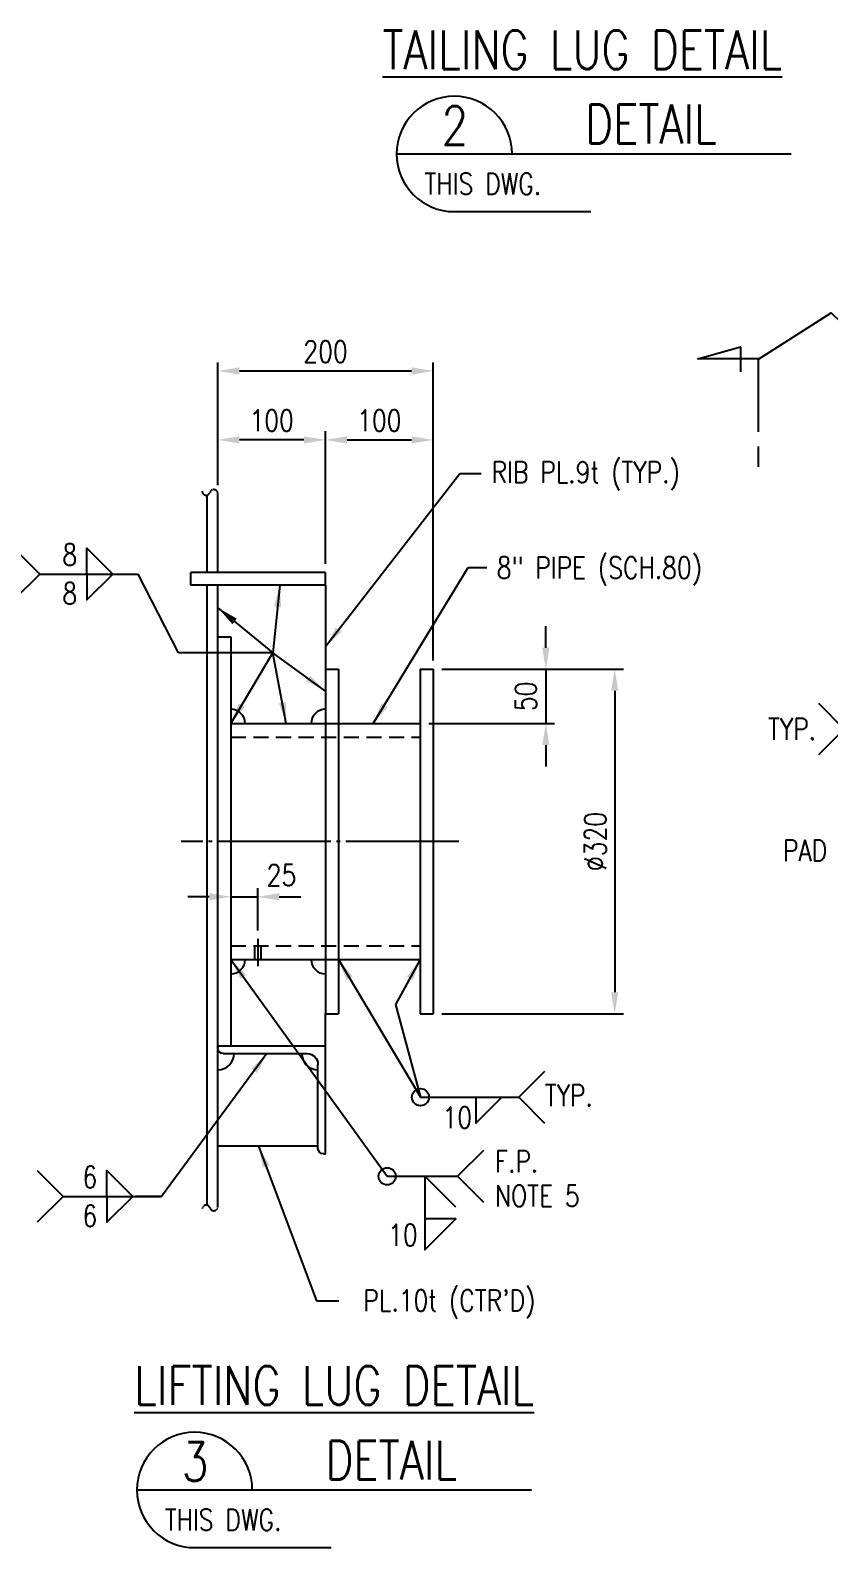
# Model space of a CAD drawing. Header units: millimetres. Extents: x 0 to 134087, y -49114 to 20834.
# Drawn here: x 20315 to 24023, y -22410 to -15365 of the extents above; entities that cross this region are included whole.
import ezdxf
from ezdxf.enums import TextEntityAlignment as Align

# ---------------------------------------------------------------- set-up
doc = ezdxf.new("R2010")
doc.units = ezdxf.units.MM
doc.header["$LTSCALE"] = 35
for name, pattern in [('JNK-CENTER', [34, 30, -1.5, 1, -1.5]), ('JNK-HIDDEN', [3, 2, -1]), ('JNK-PHANTOM', [15, 10, -1, 1, -1, 1, -1])]:
    doc.linetypes.add(name, pattern=pattern)
for name, color, linetype in [('CEN-R', 1, 'JNK-CENTER'), ('CON-C', 4, 'Continuous'), ('CON-G', 3, 'Continuous'), ('CON-W', 7, 'Continuous'), ('CON-Y', 2, 'Continuous'), ('Dim-W', 7, 'Continuous'), ('HID-Y', 2, 'JNK-HIDDEN'), ('STL-OBJT', 7, 'Continuous'), ('TXT-G', 3, 'Continuous'), ('TXT-Y', 2, 'Continuous'), ('TXTT-C', 4, 'Continuous')]:
    doc.layers.add(name, color=color, linetype=linetype)
doc.styles.add('SIMPLEX', font='simplex.shx', dxfattribs={"width": 0.8})
doc.styles.add('TXTD-Y', font='SIMPLEX.shx', dxfattribs={"width": 0.8})
doc.dimstyles.new('DIM25', dxfattribs={"dimscale": 25, "dimtxt": 2.5, "dimasz": 2.5, "dimexe": 1, "dimexo": 1, "dimgap": 1, "dimtad": 1, "dimdec": 1, "dimdsep": 46, "dimtxsty": 'SIMPLEX', "dimcen": 0, "dimclrt": 2, "dimazin": 2, "dimtfac": 1, "dimtdec": 1, "dimtix": 1, "dimtmove": 2, "dimatfit": 0, "dimfxl": 0.18, "dimtolj": 1, "dimtzin": 0, "dimarcsym": 0})
doc.dimstyles.new('DIM40x5', dxfattribs={"dimscale": 40, "dimtxt": 2.5, "dimasz": 2.5, "dimexe": 1, "dimexo": 1, "dimgap": 1, "dimtad": 1, "dimdec": 0, "dimlfac": 0.25, "dimdsep": 46, "dimtxsty": 'SIMPLEX', "dimcen": 2.5, "dimclrd": 7, "dimclre": 7, "dimclrt": 2, "dimadec": 1, "dimazin": 2, "dimtfac": 1, "dimtdec": 0, "dimtmove": 2, "dimatfit": 2, "dimfxl": 1, "dimtfill": 1, "dimtolj": 1, "dimtzin": 0, "dimarcsym": 1})

# ---------------------------------------------------------------- blocks, each defined once
blk = doc.blocks.new('SECTITLE')
at = {"layer": 'CON-G'}
for p, q in [((-1.7, 0), (44.1, 0)), ((5, -6.7), (20.86, -6.7))]:
    blk.add_line(p, q, dxfattribs=at)
blk.add_arc((5, 0), 6.7, 0, 270, dxfattribs=at)
at = {"layer": 'CON-C', "style": 'SIMPLEX', "width": 0.8}
for tag, p in [('A', (5.06, 1.04)), ('ELEVATION', (27.83, 1.22))]:
    blk.add_attdef(tag, text='', height=4.5, dxfattribs=at).set_placement(p, align=Align.CENTER)
at = {"layer": 'CON-Y', "style": 'SIMPLEX', "width": 0.8}
blk.add_attdef('SCALE', text='', height=2.5, dxfattribs=at).set_placement((44.9, -3.72), align=Align.RIGHT)
blk.add_attdef('H0000-0000', (1.54, -4.72), '', height=2.5, dxfattribs=at)
blk = doc.blocks.new('A$C427202F2')
at = {"layer": 'CON-G'}
for p, q in [((98, 100), (100, 100)), ((100, 100), (100, 0)), ((93, 95), (93, 17)), ((0, 0), (0, 2)), ((100, 0), (0, 0)), ((5, 7), (83, 7))]:
    blk.add_line(p, q, dxfattribs=at)
for centre, radius, start, end in [((98, 95), 5, 90, 180), ((83, 17), 10, 270, 0), ((5, 2), 5, 90, 180)]:
    blk.add_arc(centre, radius, start, end, dxfattribs=at)
blk = doc.blocks.new('weld-sy8')
blk.add_lwpolyline([(3.2, -3.2), (0, 0), (0, -7.6), (3.2, -4.4), (0, -4.4)])
blk = doc.blocks.new('SECMARK2')
at = {"layer": 'TXTT-C'}
blk.add_line((0, 0), (-2.72, 0), dxfattribs=at)
blk.add_lwpolyline([(-4.67, 0), (-14.32, 0), (-14.32, 8.05), (-15.93, 2.38), (-12.63, 2.38)], dxfattribs=at)
at = {"layer": 'TXTT-C', "style": 'SIMPLEX', "width": 1.17}
blk.add_attdef('TAG', text='', height=3.5, dxfattribs=at).set_placement((-7.82, 1.36), align=Align.CENTER)
blk = doc.blocks.new('*D1006')
at = {"layer": 'DEFPOINTS', "color": 0, "transparency": 16777216}
for p in [(22186.4, -18331.5), (22126.4, -18583.7), (22709.7, -18583.7)]:
    blk.add_point(p, dxfattribs=at)
at = {"layer": 'Dim-W', "color": 7, "lineweight": -2, "transparency": 16777216}
for p, q in [((22709.7, -18231.5), (22709.7, -18131.5)), ((22226.4, -18331.5), (22749.7, -18331.5)), ((22166.4, -18583.7), (22749.7, -18583.7)), ((22709.7, -18683.7), (22709.7, -18783.7))]:
    blk.add_line(p, q, dxfattribs=at)
at = {"layer": 'Dim-W', "color": 7, "transparency": 16777216}
for points in [[(22693, -18231.5), (22726.3, -18231.5), (22709.7, -18331.5)], [(22693, -18683.7), (22726.3, -18683.7), (22709.7, -18583.7)]]:
    blk.add_solid(points, dxfattribs=at)
at = {"layer": 'Dim-W', "color": 2, "transparency": 16777216, "insert": (22616.7, -18457.6), "char_height": 100, "attachment_point": 5, "rotation": 90, "style": 'SIMPLEX', "bg_fill": 3, "box_fill_scale": 1.1, "bg_fill_color": 256, "bg_fill_true_color": 13158600, "bg_fill_transparency": 0}
blk.add_mtext('\\A1;50', dxfattribs=at)
at = {"layer": 'Dim-W', "color": 7, "lineweight": -2, "transparency": 16777216}
blk.add_line((22709.7, -18331.5), (22709.7, -18583.7), dxfattribs=at)
blk = doc.blocks.new('*D1007')
at = {"layer": 'DEFPOINTS', "color": 0, "transparency": 16777216}
for p in [(22186.4, -18331.5), (22186.4, -19931.5), (23029.7, -19931.5)]:
    blk.add_point(p, dxfattribs=at)
at = {"layer": 'Dim-W', "color": 7, "lineweight": -2, "transparency": 16777216}
for p, q in [((22226.4, -18331.5), (23069.7, -18331.5)), ((23029.7, -18431.5), (23029.7, -19831.5)), ((22226.4, -19931.5), (23069.7, -19931.5))]:
    blk.add_line(p, q, dxfattribs=at)
at = {"layer": 'Dim-W', "color": 7, "transparency": 16777216}
for points in [[(23013, -18431.5), (23046.3, -18431.5), (23029.7, -18331.5)], [(23013, -19831.5), (23046.3, -19831.5), (23029.7, -19931.5)]]:
    blk.add_solid(points, dxfattribs=at)
at = {"layer": 'Dim-W', "color": 2, "transparency": 16777216, "insert": (22939.7, -19131.5), "char_height": 100, "attachment_point": 5, "rotation": 90, "style": 'SIMPLEX', "bg_fill": 3, "box_fill_scale": 1.1, "bg_fill_color": 256, "bg_fill_true_color": 13158600, "bg_fill_transparency": 0}
blk.add_mtext('\\A1;%%c320', dxfattribs=at)
blk = doc.blocks.new('*D1008')
at = {"layer": 'DEFPOINTS', "color": 0, "transparency": 16777216}
for p in [(22186.4, -17266.5), (21686.4, -17881.5), (22186.4, -18331.5)]:
    blk.add_point(p, dxfattribs=at)
at = {"layer": 'Dim-W', "color": 7, "lineweight": -2, "transparency": 16777216}
for p, q in [((21686.4, -17841.5), (21686.4, -17226.5)), ((22186.4, -18291.5), (22186.4, -17226.5)), ((21786.4, -17266.5), (22086.4, -17266.5))]:
    blk.add_line(p, q, dxfattribs=at)
at = {"layer": 'Dim-W', "color": 7, "transparency": 16777216}
for points in [[(21786.4, -17249.8), (21786.4, -17283.2), (21686.4, -17266.5)], [(22086.4, -17249.8), (22086.4, -17283.2), (22186.4, -17266.5)]]:
    blk.add_solid(points, dxfattribs=at)
at = {"layer": 'Dim-W', "color": 2, "transparency": 16777216, "insert": (21936.4, -17176.5), "char_height": 100, "attachment_point": 5, "style": 'SIMPLEX', "bg_fill": 3, "box_fill_scale": 1.1, "bg_fill_color": 256, "bg_fill_true_color": 13158600, "bg_fill_transparency": 0}
blk.add_mtext('\\A1;100', dxfattribs=at)
blk = doc.blocks.new('*D1009')
at = {"layer": 'DEFPOINTS', "color": 0, "transparency": 16777216}
for p in [(21186.4, -17266.5), (21686.4, -17266.5), (21186.4, -17516.2)]:
    blk.add_point(p, dxfattribs=at)
at = {"layer": 'Dim-W', "color": 7, "lineweight": -2, "transparency": 16777216}
for p, q in [((21186.4, -17476.2), (21186.4, -17226.5)), ((21586.4, -17266.5), (21286.4, -17266.5))]:
    blk.add_line(p, q, dxfattribs=at)
at = {"layer": 'Dim-W', "color": 7, "transparency": 16777216}
for points in [[(21286.4, -17249.8), (21286.4, -17283.2), (21186.4, -17266.5)], [(21586.4, -17249.8), (21586.4, -17283.2), (21686.4, -17266.5)]]:
    blk.add_solid(points, dxfattribs=at)
at = {"layer": 'Dim-W', "color": 2, "transparency": 16777216, "insert": (21436.4, -17176.5), "char_height": 100, "attachment_point": 5, "style": 'SIMPLEX', "bg_fill": 3, "box_fill_scale": 1.1, "bg_fill_color": 256, "bg_fill_true_color": 13158600, "bg_fill_transparency": 0}
blk.add_mtext('\\A1;100', dxfattribs=at)
blk = doc.blocks.new('*D1010')
at = {"layer": 'DEFPOINTS', "color": 0, "transparency": 16777216}
for p in [(22186.4, -16946.5), (21186.4, -17266.5), (22186.4, -17266.5)]:
    blk.add_point(p, dxfattribs=at)
at = {"layer": 'Dim-W', "color": 7, "lineweight": -2, "transparency": 16777216}
for p, q in [((21186.4, -17226.5), (21186.4, -16906.5)), ((22186.4, -17226.5), (22186.4, -16906.5)), ((21286.4, -16946.5), (22086.4, -16946.5))]:
    blk.add_line(p, q, dxfattribs=at)
at = {"layer": 'Dim-W', "color": 7, "transparency": 16777216}
for points in [[(21286.4, -16929.8), (21286.4, -16963.2), (21186.4, -16946.5)], [(22086.4, -16929.8), (22086.4, -16963.2), (22186.4, -16946.5)]]:
    blk.add_solid(points, dxfattribs=at)
at = {"layer": 'Dim-W', "color": 2, "transparency": 16777216, "insert": (21686.4, -16856.5), "char_height": 100, "attachment_point": 5, "style": 'SIMPLEX', "bg_fill": 3, "box_fill_scale": 1.1, "bg_fill_color": 256, "bg_fill_true_color": 13158600, "bg_fill_transparency": 0}
blk.add_mtext('\\A1;200', dxfattribs=at)
blk = doc.blocks.new('*D1011')
at = {"layer": 'DEFPOINTS', "color": 0, "transparency": 16777216}
for p in [(21246.4, -19388), (21371.4, -19388), (21371.4, -19584)]:
    blk.add_point(p, dxfattribs=at)
at = {"layer": 'Dim-W', "color": 7, "lineweight": -2, "transparency": 16777216}
for p, q in [((21371.4, -19544), (21371.4, -19348)), ((21146.4, -19388), (21046.4, -19388)), ((21246.4, -19388), (21371.4, -19388)), ((21471.4, -19388), (21571.4, -19388))]:
    blk.add_line(p, q, dxfattribs=at)
at = {"layer": 'Dim-W', "color": 7, "transparency": 16777216}
blk.add_solid([(21146.4, -19371.3), (21146.4, -19404.6), (21246.4, -19388)], dxfattribs=at)
at = {"layer": 'Dim-W', "color": 2, "transparency": 16777216, "insert": (21481.7, -19287.8), "char_height": 100, "attachment_point": 5, "style": 'SIMPLEX', "bg_fill": 3, "box_fill_scale": 1.1, "bg_fill_color": 256, "bg_fill_true_color": 13158600, "bg_fill_transparency": 0}
blk.add_mtext('\\A1;25', dxfattribs=at)
at = {"layer": 'Dim-W', "color": 7, "transparency": 16777216}
blk.add_solid([(21471.4, -19371.3), (21471.4, -19404.6), (21371.4, -19388)], dxfattribs=at)

msp = doc.modelspace()

# ---------------------------------------------------------------- linework, layer by layer
at = {"layer": 'CEN-R', "ltscale": 0.5}
for p, q in [((22306.3684, -19131.4716), (21016.3684, -19131.4716)), ((22306.3684, -19131.4716), (21016.3684, -19131.4716)), ((21371.3684, -19583.9716), (21371.3684, -19710.9716))]:
    msp.add_line(p, q, dxfattribs=at)
at = {"layer": 'CON-C'}
msp.add_lwpolyline([(23697.948, -16890.8409), (24034.778, -16676.7736), (24512.1085, -17138.4278), (24431.1416, -16940.2071), (24280.4025, -16975.8922)], dxfattribs=at)
at = {"layer": 'CON-G'}
for p, q in [((21136.3684, -17881.4716), (21136.3684, -17522.596)), ((21186.3684, -17881.4716), (21186.3684, -17516.2103)), ((21686.3684, -17881.4716), (21061.3684, -17881.4716)), ((21061.3684, -17941.4716), (21061.3684, -17881.4716)), ((21686.3684, -17941.4716), (21686.3684, -17881.4716)), ((21686.3684, -17941.4716), (21061.3684, -17941.4716)), ((21136.3684, -20820.5747), (21136.3684, -17941.4716)), ((21186.3684, -20826.9603), (21186.3684, -17941.4716)), ((21686.3684, -17941.4716), (21686.3684, -19931.4716)), ((21186.3684, -18181.4716), (21246.3684, -18181.4716)), ((21246.3684, -18181.4716), (21246.3684, -20081.4716)), ((21686.3684, -18331.4716), (21746.3684, -18331.4716)), ((21746.3684, -18331.4716), (21746.3684, -19931.4716)), ((22126.3684, -18331.4716), (22126.3684, -19931.4716)), ((22126.3684, -18331.4716), (22186.3684, -18331.4716)), ((22186.3684, -18331.4716), (22186.3684, -19931.4716)), ((21246.3684, -18583.7216), (21686.3684, -18583.7216)), ((21746.3684, -18583.7216), (22126.3684, -18583.7216)), ((21246.3684, -19679.2216), (21686.3684, -19679.2216)), ((21746.3684, -19679.2216), (22126.3684, -19679.2216)), ((21686.3684, -20081.4716), (21686.3684, -19931.4716)), ((21686.3684, -19931.4716), (21746.3684, -19931.4716)), ((22126.3684, -19931.4716), (22186.3684, -19931.4716)), ((21651.3684, -20546.4716), (21186.3684, -20546.4716))]:
    msp.add_line(p, q, dxfattribs=at)
for centre, radius, start, end in [((21246.3684, -18583.7216), 66.6667, 0, 90), ((21686.3684, -18583.7216), 66.6667, 90, 180), ((21246.3684, -19679.2216), 66.6667, 270, 0), ((21686.3684, -19679.2216), 66.6667, 180, 270), ((21186.3684, -20116.4716), 75, 270, 0), ((21651.3684, -20116.4716), 75, 180, 270)]:
    msp.add_arc(centre, radius, start, end, dxfattribs=at)
at = {"layer": 'CON-W', "linetype": 'JNK-PHANTOM', "ltscale": 0.1}
msp.add_lwpolyline([(21186.3684, -17516.2103, 0.850803797), (21149.8306, -17510.281, -0.850803797), (21113.2928, -17504.3518)], format="xyb", dxfattribs=at)
at = {"layer": 'CON-W'}
for points in [[(20238.9729, -17769.329), (20358.9729, -17889.329), (20238.9729, -18009.329)], [(20577.8037, -17889.329), (20577.8037, -17769.329), (20697.8037, -17889.329)], [(20577.8037, -17889.329), (20577.8037, -18009.329), (20697.8037, -17889.329)], [(23975.5059, -18489.483), (24095.5059, -18609.483), (23975.5059, -18729.483)], [(22704.2279, -20198.7733), (22584.2279, -20318.7733), (22704.2279, -20438.7733)], [(22385.331, -20318.7733), (22385.331, -20438.7733), (22505.331, -20318.7733)], [(22419.9886, -20566.1076), (22299.9886, -20686.1076), (22419.9886, -20806.1076)], [(20347.5023, -20659.3805), (20467.5023, -20779.3805), (20347.5023, -20899.3805)], [(20670.965, -20779.3805), (20670.965, -20659.3805), (20790.965, -20779.3805)], [(20670.965, -20779.3805), (20670.965, -20899.3805), (20790.965, -20779.3805)]]:
    msp.add_lwpolyline(points, dxfattribs=at)
at = {"layer": 'CON-W', "linetype": 'JNK-PHANTOM', "ltscale": 0.1}
for centre, start, end in [((21132.0428, -20838.8189), 18.43494882, 180), ((21167.6184, -20826.9603), 198.43494882, 0)]:
    msp.add_arc(centre, 18.75, start, end, dxfattribs=at)
at = {"layer": 'Dim-W'}
for p, q in [((22309.6609, -17421.9716), (22409.6609, -17421.9716)), ((20358.9729, -17889.329), (20815.6615, -17889.329)), ((20467.5023, -20779.3805), (20924.1909, -20779.3805))]:
    msp.add_line(p, q, dxfattribs=at)
for centre in [(22127.5392, -20318.7733), (21972.7746, -20686.1076)]:
    msp.add_circle(centre, 40, dxfattribs=at)
at = {"layer": 'HID-Y'}
for p, q in [((21686.3684, -18583.7216), (21746.3684, -18583.7216)), ((21246.3684, -18647.2216), (22126.3684, -18647.2216)), ((21246.3684, -19615.7216), (22126.3684, -19615.7216)), ((21356.3684, -19615.7216), (21356.3684, -19679.2216)), ((21386.3684, -19615.7216), (21386.3684, -19679.2216)), ((21686.3684, -19679.2216), (21746.3684, -19679.2216))]:
    msp.add_line(p, q, dxfattribs=at)
at = {"layer": 'STL-OBJT'}
for p, q in [((21003.4657, -18254.509), (20815.6615, -17889.329)), ((21441.8929, -18254.509), (21003.4657, -18254.509))]:
    msp.add_line(p, q, dxfattribs=at)

# ---------------------------------------------------------------- block references
at = {"layer": 'CON-G', "xscale": -5, "yscale": 5, "zscale": 5, "rotation": 180}
msp.add_blockref('A$C427202F2', (21186.3681, -20081.4716), dxfattribs=at)
at = {"layer": 'CON-W', "xscale": 40, "yscale": 40, "zscale": 40}
for p, values in [((22084.8173, -15938.4912), {'H0000-0000': 'THIS DWG.', 'A': '2', 'ELEVATION': 'DETAIL'}), ((20878.3949, -22142.433), {'H0000-0000': 'THIS DWG.', 'A': '3', 'ELEVATION': 'DETAIL'})]:
    msp.add_blockref('SECTITLE', p, dxfattribs=at).add_auto_attribs(values)
at = {"layer": 'CON-W', "xscale": 45.00000000011642, "yscale": 45.00000000011642, "zscale": 45.00000000011642}
msp.add_blockref('weld-sy8', (22147.092, -20686.1076), dxfattribs=at)
at = {"layer": 'TXT-G', "xscale": -35, "yscale": 35, "zscale": 35, "rotation": 90}
msp.add_blockref('SECMARK2', (23697.948, -17391.9242), dxfattribs=at)

# ---------------------------------------------------------------- texts
at = {"layer": 'CON-W', "color": 2, "style": 'SIMPLEX', "width": 0.8}
for s, p in [('8', (20464.4002, -17849.329)), ('8', (20464.4002, -18029.329)), ('10', (22229.7441, -20462.7213)), ('6', (20557.5614, -20739.3805)), ('6', (20557.5614, -20919.3805)), ('10', (21977.1198, -21008.3084))]:
    msp.add_text(s, height=100, dxfattribs=at).set_placement(p)
at = {"layer": 'TXT-Y', "color": 2, "style": 'SIMPLEX', "width": 0.8}
for s, height, p in [('RIB PL.9t (TYP.)', 100, (22457.4485, -17466.3905)), ('8" PIPE (SCH.80)', 100, (22481.7479, -17909.902)), ('PAD PL.12t', 99.55752, (23811.0656, -19223.071))]:
    msp.add_text(s, height=height, dxfattribs=at).set_placement(p)
at = {"layer": 'TXT-Y', "style": 'SIMPLEX', "width": 0.8}
for s, p in [('TYP.', (23741.9759, -18608.683)), ('TYP.', (22705.3769, -20310.4664)), ('F.P.', (22472.5499, -20616.7823)), ('NOTE 5', (22472.5499, -20776.9498))]:
    msp.add_text(s, height=100, dxfattribs=at).set_placement(p, align=Align.MIDDLE_LEFT)
at = {"layer": 'TXT-Y', "color": 2, "style": 'SIMPLEX', "width": 0.8}
msp.add_text("PL.10t (CTR'D)", height=100, dxfattribs=at).set_placement((22660.7489, -21312.8969), align=Align.RIGHT)
at = {"layer": 'TXTT-C', "style": 'TXTD-Y', "width": 0.8}
msp.add_text('%%uTAILING LUG DETAIL', height=180, dxfattribs=at).set_placement((21950.5984, -15544.673))
at = {"layer": 'TXTT-C', "style": 'SIMPLEX', "width": 0.8}
msp.add_text('%%ULIFTING LUG DETAIL', height=180, dxfattribs=at).set_placement((21727.0115, -21747.2741), align=Align.CENTER)

# ---------------------------------------------------------------- leaders
at = {"layer": 'CON-G'}
msp.add_leader([(21686.3684, -18226.0813), (22309.6609, -17421.9716)], dimstyle='DIM40x5', override={"dimgap": 1, "dimtad": 0}, dxfattribs=at)
at = {"layer": 'Dim-W'}
for points in [[(21474.1203, -17941.4716), (21441.8929, -18254.509)], [(21186.3684, -18045.7957), (21441.8929, -18254.509)], [(21246.3684, -18583.7216), (21441.8929, -18254.509)], [(21504.3408, -18583.7216), (21441.8929, -18254.509)], [(21686.3684, -18432.8935), (21441.8929, -18254.509)], [(22126.3684, -19679.2216), (22010.9262, -19888.1319), (22127.5392, -20318.7733)]]:
    msp.add_leader(points, dimstyle='DIM40x5', override={"dimgap": 1, "dimtad": 0}, dxfattribs=at)
at = {"layer": 'STL-OBJT'}
for points in [[(21908.206, -18583.7216), (22348.5544, -17859.7601), (22435.7625, -17859.7601)], [(21246.3684, -19679.2216), (21972.7746, -20686.1076), (22299.9886, -20686.1076)], [(21746.3684, -19679.2216), (22127.5392, -20318.7733), (22584.2279, -20318.7733)], [(21414.418, -20116.4716), (20924.1909, -20779.3805), (20804.1909, -20779.3805)], [(21375.8382, -20546.4716), (21645.2099, -21264.4845), (21748.465, -21264.4845)]]:
    msp.add_leader(points, dimstyle='DIM25', override={"dimscale": 40, "dimdec": 0, "dimtdec": 0, "dimatfit": 2, "dimtfill": 1}, dxfattribs=at)

# ---------------------------------------------------------------- next in the draw order: dimensions: what is measured, and where the dimension line sits
at = {"layer": 'Dim-W'}
dim = msp.add_linear_dim(base=(22709.6724, -18583.7216), p1=(22186.3684, -18331.4716), p2=(22126.3684, -18583.7216), angle=90, dimstyle='DIM40x5', override={"dimlfac": 0.2}, dxfattribs=at)
dim.commit()
dim.dimension.update_dxf_attribs({"geometry": '*D1006', "text_midpoint": (22616.7081, -18457.5966), "dimtype": 160})
dim = msp.add_linear_dim(base=(21371.3684, -19387.955), p1=(21246.3684, -19387.955), p2=(21371.3684, -19583.9716), dimstyle='DIM40x5', override={"dimlfac": 0.2}, dxfattribs=at)
dim.commit()
dim.dimension.update_dxf_attribs({"geometry": '*D1011', "text_midpoint": (21481.667, -19287.7666), "dimtype": 160})

# ---------------------------------------------------------------- next in the draw order: dimensions: what is measured, and where the dimension line sits
dim = msp.add_linear_dim(base=(23029.6724, -19931.4716), p1=(22186.3684, -18331.4716), p2=(22186.3684, -19931.4716), angle=90, text='%%c<>', dimstyle='DIM40x5', override={"dimlfac": 0.2}, dxfattribs=at)
dim.commit()
dim.dimension.update_dxf_attribs({"geometry": '*D1007', "text_midpoint": (22939.6724, -19131.4716)})

# ---------------------------------------------------------------- next in the draw order: dimensions: what is measured, and where the dimension line sits
dim = msp.add_linear_dim(base=(22186.3684, -17266.5047), p1=(21686.3684, -17881.4716), p2=(22186.3684, -18331.4716), dimstyle='DIM40x5', override={"dimlfac": 0.2, "dimtmove": 0}, dxfattribs=at)
dim.commit()
dim.dimension.update_dxf_attribs({"geometry": '*D1008', "text_midpoint": (21936.3684, -17176.5047)})

# ---------------------------------------------------------------- next in the draw order: dimensions: what is measured, and where the dimension line sits
dim = msp.add_linear_dim(base=(21186.3684, -17266.5047), p1=(21686.3684, -17266.5047), p2=(21186.3684, -17516.2103), dimstyle='DIM40x5', override={"dimlfac": 0.2}, dxfattribs=at)
dim.commit()
dim.dimension.update_dxf_attribs({"geometry": '*D1009', "text_midpoint": (21436.3684, -17176.5047)})

# ---------------------------------------------------------------- next in the draw order: dimensions: what is measured, and where the dimension line sits
dim = msp.add_linear_dim(base=(22186.3684, -16946.5047), p1=(21186.3684, -17266.5047), p2=(22186.3684, -17266.5047), dimstyle='DIM40x5', override={"dimlfac": 0.2, "dimtmove": 0}, dxfattribs=at)
dim.commit()
dim.dimension.update_dxf_attribs({"geometry": '*D1010', "text_midpoint": (21686.3684, -16946.5047), "dimtype": 160})

doc.saveas('drawing.dxf')
